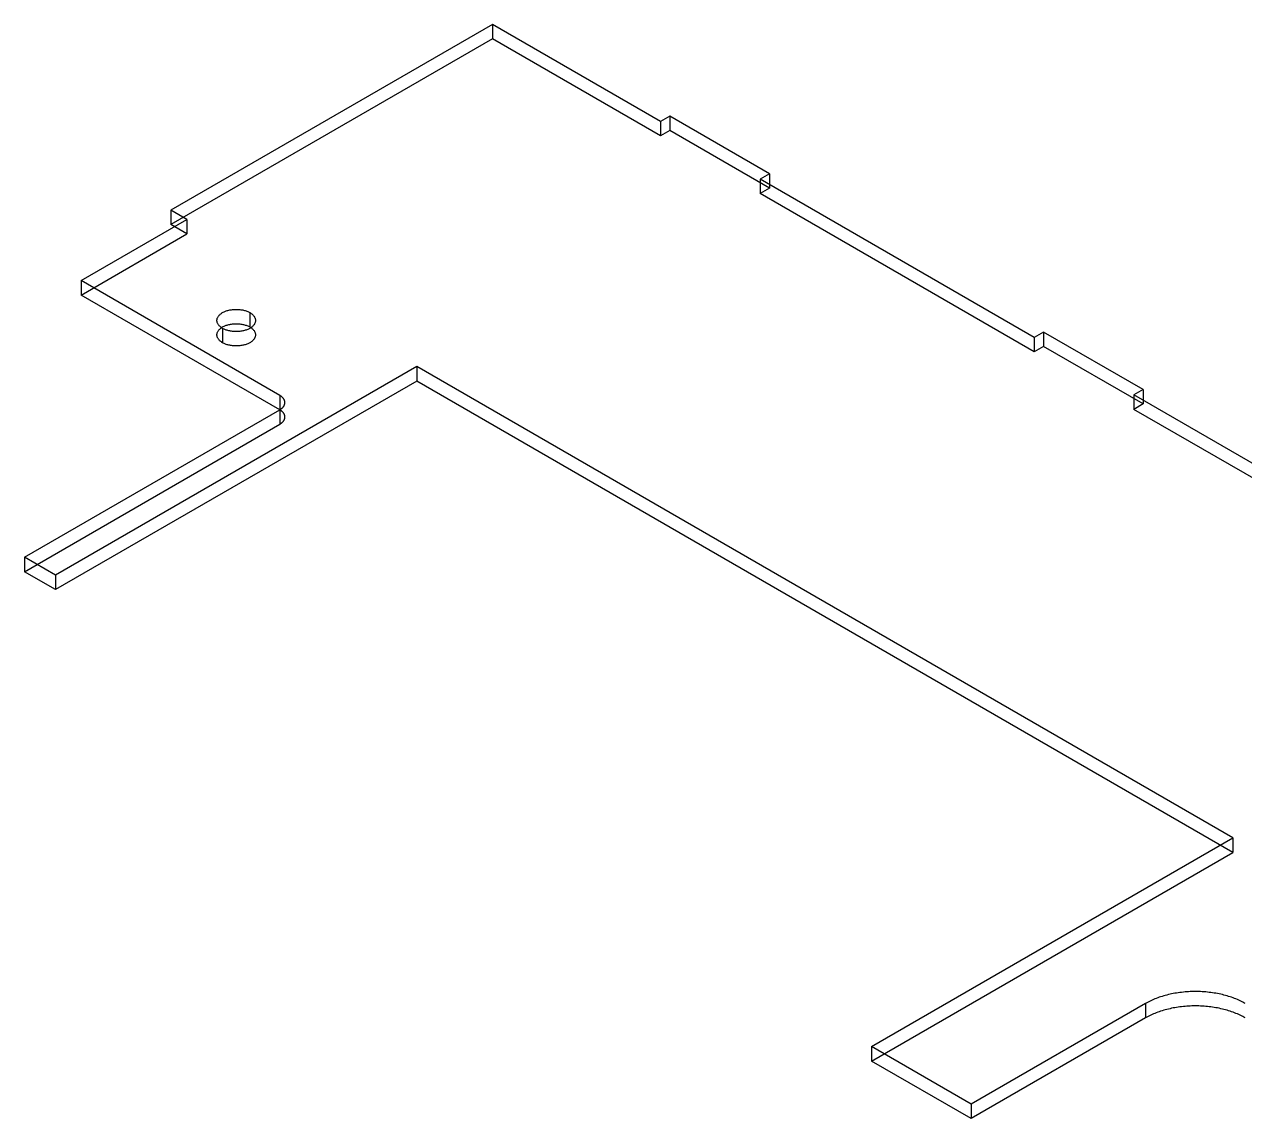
# Model space of a CAD drawing. Header units: inches. Extents: x 2 to 134, y 2 to 86.
# Drawn here: x 109.33 to 115.69, y 48.71 to 54.41 of the extents above; entities that cross this region are included whole.
import ezdxf

# ---------------------------------------------------------------- set-up
doc = ezdxf.new("R2010")
doc.units = ezdxf.units.IN
doc.header["$MEASUREMENT"] = 0

msp = doc.modelspace()

# ---------------------------------------------------------------- linework, layer by layer
at = {"layer": 'OUTLINE'}
for p, q in [((111.7729, 54.4108), (110.0966, 53.443)), ((111.7729, 54.4108), (111.7729, 54.3358)), ((112.6494, 53.9047), (111.7729, 54.4108)), ((111.7729, 54.3358), (110.0966, 53.368)), ((112.6494, 53.8298), (111.7729, 54.3358)), ((112.6981, 53.9328), (112.6494, 53.9047)), ((112.6494, 53.9047), (112.6494, 53.8298)), ((112.6981, 53.9328), (112.6981, 53.8579)), ((113.2175, 53.633), (112.6981, 53.9328)), ((112.6981, 53.8579), (112.6494, 53.8298)), ((113.2175, 53.558), (112.6981, 53.8579)), ((113.2175, 53.633), (113.1688, 53.6048)), ((113.2175, 53.633), (113.2175, 53.558)), ((114.5972, 52.7801), (113.1688, 53.6048)), ((113.1688, 53.6048), (113.1688, 53.5299)), ((113.2175, 53.558), (113.1688, 53.5299)), ((114.5972, 52.7051), (113.1688, 53.5299)), ((110.0966, 53.443), (110.0966, 53.368)), ((110.1804, 53.3946), (110.0966, 53.443)), ((109.6285, 53.076), (110.1804, 53.3946)), ((110.1804, 53.3197), (110.0966, 53.368)), ((110.1804, 53.3946), (110.1804, 53.3197)), ((109.6285, 53.001), (110.1804, 53.3197)), ((110.6644, 52.4779), (109.6285, 53.076)), ((109.6285, 53.076), (109.6285, 53.001)), ((110.6644, 52.403), (109.6285, 53.001)), ((110.3859, 52.9181), (110.3902, 52.9195)), ((110.3902, 52.9195), (110.3946, 52.9207)), ((110.3946, 52.9207), (110.3991, 52.9219)), ((110.3991, 52.9219), (110.4037, 52.9229)), ((110.4037, 52.9229), (110.4083, 52.9238)), ((110.4083, 52.9238), (110.4131, 52.9246)), ((110.4131, 52.9246), (110.4179, 52.9252)), ((110.4179, 52.9252), (110.4228, 52.9257)), ((110.4228, 52.9257), (110.4277, 52.926)), ((110.4277, 52.926), (110.4326, 52.9262)), ((110.4326, 52.9262), (110.4375, 52.9263)), ((110.4375, 52.9263), (110.4424, 52.9262)), ((110.4424, 52.9262), (110.4473, 52.926)), ((110.4473, 52.926), (110.4522, 52.9257)), ((110.4522, 52.9257), (110.4571, 52.9252)), ((110.4571, 52.9252), (110.4619, 52.9246)), ((110.4619, 52.9246), (110.4666, 52.9238)), ((110.4666, 52.9238), (110.4713, 52.9229)), ((110.4713, 52.9229), (110.4759, 52.9219)), ((110.4759, 52.9219), (110.4804, 52.9207)), ((110.4804, 52.9207), (110.4848, 52.9195)), ((110.4848, 52.9195), (110.4891, 52.9181)), ((110.3371, 52.8683), (110.3372, 52.8712)), ((110.3372, 52.8655), (110.3371, 52.8683)), ((110.3372, 52.8712), (110.3375, 52.874)), ((110.3375, 52.8626), (110.3372, 52.8655)), ((110.3375, 52.874), (110.3382, 52.8768)), ((110.3382, 52.8598), (110.3375, 52.8626)), ((110.3382, 52.8768), (110.339, 52.8796)), ((110.339, 52.857), (110.3382, 52.8598)), ((110.339, 52.8796), (110.3401, 52.8824)), ((110.3401, 52.8542), (110.339, 52.857)), ((110.3401, 52.8824), (110.3414, 52.8852)), ((110.3414, 52.8852), (110.3429, 52.8879)), ((110.3429, 52.8879), (110.3447, 52.8905)), ((110.3447, 52.8905), (110.3467, 52.8931)), ((110.3467, 52.8931), (110.3489, 52.8957)), ((110.3489, 52.8957), (110.3514, 52.8981)), ((110.3514, 52.8981), (110.354, 52.9005)), ((110.354, 52.9005), (110.3568, 52.9029)), ((110.3568, 52.9029), (110.3599, 52.9051)), ((110.3599, 52.9051), (110.3631, 52.9073)), ((110.3631, 52.9073), (110.3665, 52.9093)), ((110.3665, 52.9093), (110.3701, 52.9113)), ((110.3701, 52.9113), (110.3738, 52.9131)), ((110.3738, 52.9131), (110.3777, 52.9149)), ((110.3777, 52.9149), (110.3817, 52.9165)), ((110.3817, 52.9165), (110.3859, 52.9181)), ((110.4891, 52.9181), (110.4933, 52.9165)), ((110.4933, 52.9165), (110.4973, 52.9149)), ((110.4973, 52.9149), (110.5012, 52.9131)), ((110.5012, 52.9131), (110.5049, 52.9113)), ((110.5049, 52.9113), (110.5085, 52.9093)), ((110.5085, 52.9093), (110.5119, 52.9073)), ((110.5085, 52.9093), (110.5085, 52.8343)), ((110.5119, 52.9073), (110.5151, 52.9051)), ((110.5151, 52.9051), (110.5182, 52.9029)), ((110.5182, 52.9029), (110.521, 52.9005)), ((110.521, 52.9005), (110.5236, 52.8981)), ((110.5236, 52.8981), (110.5261, 52.8957)), ((110.5261, 52.8957), (110.5283, 52.8931)), ((110.5283, 52.8931), (110.5303, 52.8905)), ((110.5303, 52.8905), (110.5321, 52.8879)), ((110.5321, 52.8879), (110.5336, 52.8852)), ((110.5336, 52.8852), (110.5349, 52.8824)), ((110.5349, 52.8824), (110.536, 52.8796)), ((110.536, 52.857), (110.5349, 52.8542)), ((110.536, 52.8796), (110.5368, 52.8768)), ((110.5368, 52.8598), (110.536, 52.857)), ((110.5368, 52.8768), (110.5374, 52.874)), ((110.5374, 52.8626), (110.5368, 52.8598)), ((110.5374, 52.874), (110.5378, 52.8712)), ((110.5378, 52.8655), (110.5374, 52.8626)), ((110.5378, 52.8712), (110.5379, 52.8683)), ((110.5379, 52.8683), (110.5378, 52.8655)), ((110.3371, 52.7933), (110.3372, 52.7962)), ((110.3372, 52.7905), (110.3371, 52.7933)), ((110.3372, 52.7962), (110.3375, 52.799)), ((110.3375, 52.799), (110.3382, 52.8019)), ((110.3382, 52.8019), (110.339, 52.8047)), ((110.339, 52.8047), (110.3401, 52.8074)), ((110.3414, 52.8515), (110.3401, 52.8542)), ((110.3401, 52.8074), (110.3414, 52.8102)), ((110.3429, 52.8488), (110.3414, 52.8515)), ((110.3414, 52.8102), (110.3429, 52.8129)), ((110.3447, 52.8461), (110.3429, 52.8488)), ((110.3429, 52.8129), (110.3447, 52.8155)), ((110.3467, 52.8435), (110.3447, 52.8461)), ((110.3447, 52.8155), (110.3467, 52.8181)), ((110.3489, 52.841), (110.3467, 52.8435)), ((110.3467, 52.8181), (110.3489, 52.8207)), ((110.3514, 52.8385), (110.3489, 52.841)), ((110.3489, 52.8207), (110.3514, 52.8232)), ((110.354, 52.8361), (110.3514, 52.8385)), ((110.3514, 52.8232), (110.354, 52.8256)), ((110.3568, 52.8338), (110.354, 52.8361)), ((110.354, 52.8256), (110.3568, 52.8279)), ((110.3599, 52.8315), (110.3568, 52.8338)), ((110.3568, 52.8279), (110.3599, 52.8301)), ((110.3599, 52.8301), (110.3631, 52.8323)), ((110.3631, 52.8294), (110.3599, 52.8315)), ((110.3631, 52.8323), (110.3665, 52.8343)), ((110.3665, 52.8273), (110.3631, 52.8294)), ((110.3665, 52.8343), (110.3701, 52.8363)), ((110.3701, 52.8254), (110.3665, 52.8273)), ((110.3665, 52.8273), (110.3665, 52.7523)), ((110.3701, 52.8363), (110.3738, 52.8382)), ((110.3738, 52.8235), (110.3701, 52.8254)), ((110.3738, 52.8382), (110.3777, 52.8399)), ((110.3777, 52.8217), (110.3738, 52.8235)), ((110.3777, 52.8399), (110.3817, 52.8416)), ((110.3817, 52.8201), (110.3777, 52.8217)), ((110.3817, 52.8416), (110.3859, 52.8431)), ((110.3859, 52.8186), (110.3817, 52.8201)), ((110.3859, 52.8431), (110.3902, 52.8445)), ((110.3902, 52.8172), (110.3859, 52.8186)), ((110.3902, 52.8445), (110.3946, 52.8458)), ((110.3946, 52.8159), (110.3902, 52.8172)), ((110.3946, 52.8458), (110.3991, 52.8469)), ((110.3991, 52.8147), (110.3946, 52.8159)), ((110.3991, 52.8469), (110.4037, 52.8479)), ((110.4037, 52.8137), (110.3991, 52.8147)), ((110.4037, 52.8479), (110.4083, 52.8488)), ((110.4083, 52.8128), (110.4037, 52.8137)), ((110.4083, 52.8488), (110.4131, 52.8496)), ((110.4131, 52.8121), (110.4083, 52.8128)), ((110.4131, 52.8496), (110.4179, 52.8502)), ((110.4179, 52.8114), (110.4131, 52.8121)), ((110.4179, 52.8502), (110.4228, 52.8507)), ((110.4228, 52.811), (110.4179, 52.8114)), ((110.4228, 52.8507), (110.4277, 52.8511)), ((110.4277, 52.8106), (110.4228, 52.811)), ((110.4277, 52.8511), (110.4326, 52.8513)), ((110.4326, 52.8104), (110.4277, 52.8106)), ((110.4326, 52.8513), (110.4375, 52.8513)), ((110.4375, 52.8103), (110.4326, 52.8104)), ((110.4375, 52.8513), (110.4424, 52.8513)), ((110.4424, 52.8104), (110.4375, 52.8103)), ((110.4424, 52.8513), (110.4473, 52.8511)), ((110.4473, 52.8106), (110.4424, 52.8104)), ((110.4473, 52.8511), (110.4522, 52.8507)), ((110.4522, 52.811), (110.4473, 52.8106)), ((110.4522, 52.8507), (110.4571, 52.8502)), ((110.4571, 52.8114), (110.4522, 52.811)), ((110.4571, 52.8502), (110.4619, 52.8496)), ((110.4619, 52.8121), (110.4571, 52.8114)), ((110.4619, 52.8496), (110.4666, 52.8488)), ((110.4666, 52.8128), (110.4619, 52.8121)), ((110.4666, 52.8488), (110.4713, 52.8479)), ((110.4713, 52.8137), (110.4666, 52.8128)), ((110.4713, 52.8479), (110.4759, 52.8469)), ((110.4759, 52.8147), (110.4713, 52.8137)), ((110.4759, 52.8469), (110.4804, 52.8458)), ((110.4804, 52.8159), (110.4759, 52.8147)), ((110.4804, 52.8458), (110.4848, 52.8445)), ((110.4848, 52.8172), (110.4804, 52.8159)), ((110.4848, 52.8445), (110.4891, 52.8431)), ((110.4891, 52.8186), (110.4848, 52.8172)), ((110.4891, 52.8431), (110.4933, 52.8416)), ((110.4933, 52.8201), (110.4891, 52.8186)), ((110.4933, 52.8416), (110.4973, 52.8399)), ((110.4973, 52.8217), (110.4933, 52.8201)), ((110.4973, 52.8399), (110.5012, 52.8382)), ((110.5012, 52.8235), (110.4973, 52.8217)), ((110.5012, 52.8382), (110.5049, 52.8363)), ((110.5049, 52.8254), (110.5012, 52.8235)), ((110.5049, 52.8363), (110.5085, 52.8343)), ((110.5085, 52.8273), (110.5049, 52.8254)), ((110.5085, 52.8343), (110.5119, 52.8323)), ((110.5119, 52.8294), (110.5085, 52.8273)), ((110.5119, 52.8323), (110.5151, 52.8301)), ((110.5151, 52.8315), (110.5119, 52.8294)), ((110.5182, 52.8338), (110.5151, 52.8315)), ((110.5151, 52.8301), (110.5182, 52.8279)), ((110.521, 52.8361), (110.5182, 52.8338)), ((110.5182, 52.8279), (110.521, 52.8256)), ((110.5236, 52.8385), (110.521, 52.8361)), ((110.521, 52.8256), (110.5236, 52.8232)), ((110.5261, 52.841), (110.5236, 52.8385)), ((110.5236, 52.8232), (110.5261, 52.8207)), ((110.5283, 52.8435), (110.5261, 52.841)), ((110.5261, 52.8207), (110.5283, 52.8181)), ((110.5303, 52.8461), (110.5283, 52.8435)), ((110.5283, 52.8181), (110.5303, 52.8155)), ((110.5321, 52.8488), (110.5303, 52.8461)), ((110.5303, 52.8155), (110.5321, 52.8129)), ((110.5336, 52.8515), (110.5321, 52.8488)), ((110.5321, 52.8129), (110.5336, 52.8102)), ((110.5349, 52.8542), (110.5336, 52.8515)), ((110.5336, 52.8102), (110.5349, 52.8074)), ((110.5349, 52.8074), (110.536, 52.8047)), ((110.536, 52.8047), (110.5368, 52.8019)), ((110.5368, 52.8019), (110.5374, 52.799)), ((110.5374, 52.799), (110.5378, 52.7962)), ((110.5378, 52.7962), (110.5379, 52.7933)), ((110.5379, 52.7933), (110.5378, 52.7905)), ((114.6459, 52.8082), (114.5972, 52.7801)), ((115.1654, 52.5083), (114.6459, 52.8082)), ((114.6459, 52.8082), (114.6459, 52.7333)), ((110.3375, 52.7877), (110.3372, 52.7905)), ((110.3382, 52.7848), (110.3375, 52.7877)), ((110.339, 52.782), (110.3382, 52.7848)), ((110.3401, 52.7793), (110.339, 52.782)), ((110.3414, 52.7765), (110.3401, 52.7793)), ((110.3429, 52.7738), (110.3414, 52.7765)), ((110.3447, 52.7712), (110.3429, 52.7738)), ((110.3467, 52.7686), (110.3447, 52.7712)), ((110.3489, 52.766), (110.3467, 52.7686)), ((110.3514, 52.7635), (110.3489, 52.766)), ((110.354, 52.7611), (110.3514, 52.7635)), ((110.3568, 52.7588), (110.354, 52.7611)), ((110.3599, 52.7566), (110.3568, 52.7588)), ((110.3631, 52.7544), (110.3599, 52.7566)), ((110.3665, 52.7523), (110.3631, 52.7544)), ((110.3701, 52.7504), (110.3665, 52.7523)), ((110.3738, 52.7485), (110.3701, 52.7504)), ((110.3777, 52.7468), (110.3738, 52.7485)), ((110.3817, 52.7451), (110.3777, 52.7468)), ((110.3859, 52.7436), (110.3817, 52.7451)), ((110.3902, 52.7422), (110.3859, 52.7436)), ((110.3946, 52.7409), (110.3902, 52.7422)), ((110.3991, 52.7398), (110.3946, 52.7409)), ((110.4037, 52.7388), (110.3991, 52.7398)), ((110.4083, 52.7379), (110.4037, 52.7388)), ((110.4131, 52.7371), (110.4083, 52.7379)), ((110.4179, 52.7365), (110.4131, 52.7371)), ((110.4228, 52.736), (110.4179, 52.7365)), ((110.4277, 52.7356), (110.4228, 52.736)), ((110.4326, 52.7354), (110.4277, 52.7356)), ((110.4375, 52.7354), (110.4326, 52.7354)), ((110.4424, 52.7354), (110.4375, 52.7354)), ((110.4473, 52.7356), (110.4424, 52.7354)), ((110.4522, 52.736), (110.4473, 52.7356)), ((110.4571, 52.7365), (110.4522, 52.736)), ((110.4619, 52.7371), (110.4571, 52.7365)), ((110.4666, 52.7379), (110.4619, 52.7371)), ((110.4713, 52.7388), (110.4666, 52.7379)), ((110.4759, 52.7398), (110.4713, 52.7388)), ((110.4804, 52.7409), (110.4759, 52.7398)), ((110.4848, 52.7422), (110.4804, 52.7409)), ((110.4891, 52.7436), (110.4848, 52.7422)), ((110.4933, 52.7451), (110.4891, 52.7436)), ((110.4973, 52.7468), (110.4933, 52.7451)), ((110.5012, 52.7485), (110.4973, 52.7468)), ((110.5049, 52.7504), (110.5012, 52.7485)), ((110.5085, 52.7523), (110.5049, 52.7504)), ((110.5119, 52.7544), (110.5085, 52.7523)), ((110.5151, 52.7566), (110.5119, 52.7544)), ((110.5182, 52.7588), (110.5151, 52.7566)), ((110.521, 52.7611), (110.5182, 52.7588)), ((110.5236, 52.7635), (110.521, 52.7611)), ((110.5261, 52.766), (110.5236, 52.7635)), ((110.5283, 52.7686), (110.5261, 52.766)), ((110.5303, 52.7712), (110.5283, 52.7686)), ((110.5321, 52.7738), (110.5303, 52.7712)), ((110.5336, 52.7765), (110.5321, 52.7738)), ((110.5349, 52.7793), (110.5336, 52.7765)), ((110.536, 52.782), (110.5349, 52.7793)), ((110.5368, 52.7848), (110.536, 52.782)), ((110.5374, 52.7877), (110.5368, 52.7848)), ((110.5378, 52.7905), (110.5374, 52.7877)), ((114.5972, 52.7801), (114.5972, 52.7051)), ((114.6459, 52.7333), (114.5972, 52.7051)), ((115.1654, 52.4334), (114.6459, 52.7333)), ((111.3786, 52.6279), (109.4957, 51.5407)), ((115.6321, 50.172), (111.3786, 52.6279)), ((111.3786, 52.6279), (111.3786, 52.5529)), ((111.3786, 52.5529), (109.4957, 51.4658)), ((115.6321, 50.097), (111.3786, 52.5529)), ((110.6659, 52.477), (110.6644, 52.4779)), ((110.6644, 52.4779), (110.6644, 52.403)), ((110.6675, 52.476), (110.6659, 52.477)), ((110.669, 52.4751), (110.6675, 52.476)), ((110.6704, 52.4741), (110.669, 52.4751)), ((110.6718, 52.4731), (110.6704, 52.4741)), ((115.1654, 52.5083), (115.1167, 52.4802)), ((115.1167, 52.4802), (115.1167, 52.4052)), ((116.5451, 51.6555), (115.1167, 52.4802)), ((115.1654, 52.5083), (115.1654, 52.4334)), ((110.6732, 52.472), (110.6718, 52.4731)), ((110.6745, 52.471), (110.6732, 52.472)), ((110.6758, 52.4699), (110.6745, 52.471)), ((110.6745, 52.4099), (110.6758, 52.411)), ((110.677, 52.4688), (110.6758, 52.4699)), ((110.6758, 52.411), (110.677, 52.4121)), ((110.6782, 52.4677), (110.677, 52.4688)), ((110.677, 52.4121), (110.6782, 52.4132)), ((110.6793, 52.4666), (110.6782, 52.4677)), ((110.6782, 52.4132), (110.6793, 52.4143)), ((110.6804, 52.4654), (110.6793, 52.4666)), ((110.6793, 52.4143), (110.6804, 52.4155)), ((110.6814, 52.4643), (110.6804, 52.4654)), ((110.6804, 52.4155), (110.6814, 52.4166)), ((110.6824, 52.4631), (110.6814, 52.4643)), ((110.6814, 52.4166), (110.6824, 52.4178)), ((110.6834, 52.4619), (110.6824, 52.4631)), ((110.6824, 52.4178), (110.6834, 52.419)), ((110.6843, 52.4607), (110.6834, 52.4619)), ((110.6834, 52.419), (110.6843, 52.4202)), ((110.6851, 52.4595), (110.6843, 52.4607)), ((110.6843, 52.4202), (110.6851, 52.4214)), ((110.6859, 52.4583), (110.6851, 52.4595)), ((110.6851, 52.4214), (110.6859, 52.4226)), ((110.6866, 52.4571), (110.6859, 52.4583)), ((110.6859, 52.4226), (110.6866, 52.4238)), ((110.6873, 52.4558), (110.6866, 52.4571)), ((110.6866, 52.4238), (110.6873, 52.4251)), ((110.6879, 52.4546), (110.6873, 52.4558)), ((110.6873, 52.4251), (110.6879, 52.4263)), ((110.6885, 52.4533), (110.6879, 52.4546)), ((110.6879, 52.4263), (110.6885, 52.4276)), ((110.689, 52.4521), (110.6885, 52.4533)), ((110.6885, 52.4276), (110.689, 52.4288)), ((110.6895, 52.4508), (110.689, 52.4521)), ((110.689, 52.4288), (110.6895, 52.4301)), ((110.6899, 52.4495), (110.6895, 52.4508)), ((110.6895, 52.4301), (110.6899, 52.4314)), ((110.6903, 52.4482), (110.6899, 52.4495)), ((110.6899, 52.4314), (110.6903, 52.4327)), ((110.6906, 52.4469), (110.6903, 52.4482)), ((110.6903, 52.4327), (110.6906, 52.434)), ((110.6908, 52.4456), (110.6906, 52.4469)), ((110.6906, 52.434), (110.6908, 52.4352)), ((110.691, 52.4443), (110.6908, 52.4456)), ((110.6908, 52.4352), (110.691, 52.4365)), ((110.6911, 52.443), (110.691, 52.4443)), ((110.691, 52.4365), (110.6911, 52.4378)), ((110.6912, 52.4417), (110.6911, 52.443)), ((110.6911, 52.4378), (110.6912, 52.4391)), ((110.6912, 52.4404), (110.6912, 52.4417)), ((110.6912, 52.4391), (110.6912, 52.4404)), ((115.1654, 52.4334), (115.1167, 52.4052)), ((109.3333, 51.6345), (110.6644, 52.403)), ((110.6644, 52.403), (110.6659, 52.4039)), ((110.6659, 52.402), (110.6644, 52.403)), ((110.6644, 52.403), (110.6644, 52.328)), ((110.6659, 52.4039), (110.6675, 52.4048)), ((110.6675, 52.4011), (110.6659, 52.402)), ((110.6675, 52.4048), (110.669, 52.4058)), ((110.669, 52.4001), (110.6675, 52.4011)), ((110.669, 52.4058), (110.6704, 52.4068)), ((110.6704, 52.3991), (110.669, 52.4001)), ((110.6704, 52.4068), (110.6718, 52.4078)), ((110.6718, 52.3981), (110.6704, 52.3991)), ((110.6718, 52.4078), (110.6732, 52.4089)), ((110.6732, 52.397), (110.6718, 52.3981)), ((110.6732, 52.4089), (110.6745, 52.4099)), ((110.6745, 52.396), (110.6732, 52.397)), ((110.6758, 52.3949), (110.6745, 52.396)), ((110.677, 52.3938), (110.6758, 52.3949)), ((110.6782, 52.3927), (110.677, 52.3938)), ((110.6793, 52.3916), (110.6782, 52.3927)), ((110.6804, 52.3905), (110.6793, 52.3916)), ((110.6814, 52.3893), (110.6804, 52.3905)), ((110.6824, 52.3881), (110.6814, 52.3893)), ((110.6834, 52.387), (110.6824, 52.3881)), ((110.6843, 52.3858), (110.6834, 52.387)), ((110.6851, 52.3845), (110.6843, 52.3858)), ((110.6859, 52.3833), (110.6851, 52.3845)), ((110.6851, 52.3464), (110.6859, 52.3476)), ((110.6866, 52.3821), (110.6859, 52.3833)), ((110.6859, 52.3476), (110.6866, 52.3488)), ((110.6873, 52.3809), (110.6866, 52.3821)), ((110.6866, 52.3488), (110.6873, 52.3501)), ((110.6879, 52.3796), (110.6873, 52.3809)), ((110.6873, 52.3501), (110.6879, 52.3513)), ((110.6885, 52.3783), (110.6879, 52.3796)), ((110.6879, 52.3513), (110.6885, 52.3526)), ((110.689, 52.3771), (110.6885, 52.3783)), ((110.6885, 52.3526), (110.689, 52.3539)), ((110.6895, 52.3758), (110.689, 52.3771)), ((110.689, 52.3539), (110.6895, 52.3551)), ((110.6899, 52.3745), (110.6895, 52.3758)), ((110.6895, 52.3551), (110.6899, 52.3564)), ((110.6903, 52.3732), (110.6899, 52.3745)), ((110.6899, 52.3564), (110.6903, 52.3577)), ((110.6906, 52.372), (110.6903, 52.3732)), ((110.6903, 52.3577), (110.6906, 52.359)), ((110.6908, 52.3707), (110.6906, 52.372)), ((110.6906, 52.359), (110.6908, 52.3603)), ((110.691, 52.3694), (110.6908, 52.3707)), ((110.6908, 52.3603), (110.691, 52.3616)), ((110.6911, 52.3681), (110.691, 52.3694)), ((110.691, 52.3616), (110.6911, 52.3629)), ((110.6912, 52.3668), (110.6911, 52.3681)), ((110.6911, 52.3629), (110.6912, 52.3642)), ((110.6912, 52.3655), (110.6912, 52.3668)), ((110.6912, 52.3642), (110.6912, 52.3655)), ((116.5451, 51.5805), (115.1167, 52.4052)), ((109.3333, 51.5595), (110.6644, 52.328)), ((110.6644, 52.328), (110.6659, 52.3289)), ((110.6659, 52.3289), (110.6675, 52.3299)), ((110.6675, 52.3299), (110.669, 52.3308)), ((110.669, 52.3308), (110.6704, 52.3318)), ((110.6704, 52.3318), (110.6718, 52.3329)), ((110.6718, 52.3329), (110.6732, 52.3339)), ((110.6732, 52.3339), (110.6745, 52.3349)), ((110.6745, 52.3349), (110.6758, 52.336)), ((110.6758, 52.336), (110.677, 52.3371)), ((110.677, 52.3371), (110.6782, 52.3382)), ((110.6782, 52.3382), (110.6793, 52.3393)), ((110.6793, 52.3393), (110.6804, 52.3405)), ((110.6804, 52.3405), (110.6814, 52.3416)), ((110.6814, 52.3416), (110.6824, 52.3428)), ((110.6824, 52.3428), (110.6834, 52.344)), ((110.6834, 52.344), (110.6843, 52.3452)), ((110.6843, 52.3452), (110.6851, 52.3464)), ((109.4957, 51.5407), (109.3333, 51.6345)), ((109.3333, 51.6345), (109.3333, 51.5595)), ((109.4957, 51.4658), (109.3333, 51.5595)), ((109.4957, 51.5407), (109.4957, 51.4658)), ((113.7492, 49.0849), (115.6321, 50.172)), ((115.6321, 50.172), (115.6321, 50.097)), ((113.7492, 49.0099), (115.6321, 50.097)), ((115.3051, 49.3577), (115.2968, 49.3558)), ((115.3136, 49.3595), (115.3051, 49.3577)), ((115.3221, 49.3612), (115.3136, 49.3595)), ((115.3307, 49.3628), (115.3221, 49.3612)), ((115.3394, 49.3642), (115.3307, 49.3628)), ((115.3481, 49.3656), (115.3394, 49.3642)), ((115.3569, 49.3668), (115.3481, 49.3656)), ((115.3657, 49.3678), (115.3569, 49.3668)), ((115.3745, 49.3688), (115.3657, 49.3678)), ((115.3834, 49.3696), (115.3745, 49.3688)), ((115.3924, 49.3703), (115.3834, 49.3696)), ((115.4013, 49.3709), (115.3924, 49.3703)), ((115.4103, 49.3713), (115.4013, 49.3709)), ((115.4193, 49.3717), (115.4103, 49.3713)), ((115.4283, 49.3719), (115.4193, 49.3717)), ((115.4373, 49.3719), (115.4283, 49.3719)), ((115.4463, 49.3719), (115.4373, 49.3719)), ((115.4553, 49.3717), (115.4463, 49.3719)), ((115.4643, 49.3713), (115.4553, 49.3717)), ((115.4733, 49.3709), (115.4643, 49.3713)), ((115.4823, 49.3703), (115.4733, 49.3709)), ((115.4912, 49.3696), (115.4823, 49.3703)), ((115.5001, 49.3688), (115.4912, 49.3696)), ((115.509, 49.3678), (115.5001, 49.3688)), ((115.5178, 49.3668), (115.509, 49.3678)), ((115.5266, 49.3656), (115.5178, 49.3668)), ((115.5353, 49.3642), (115.5266, 49.3656)), ((115.5439, 49.3628), (115.5353, 49.3642)), ((115.5525, 49.3612), (115.5439, 49.3628)), ((115.5611, 49.3595), (115.5525, 49.3612)), ((115.5695, 49.3577), (115.5611, 49.3595)), ((115.5779, 49.3558), (115.5695, 49.3577)), ((115.1776, 49.3098), (114.2686, 48.785)), ((115.1841, 49.3134), (115.1776, 49.3098)), ((115.1776, 49.3098), (115.1776, 49.2348)), ((115.1907, 49.317), (115.1841, 49.3134)), ((115.1974, 49.3204), (115.1907, 49.317)), ((115.2043, 49.3238), (115.1974, 49.3204)), ((115.2114, 49.327), (115.2043, 49.3238)), ((115.2185, 49.3302), (115.2114, 49.327)), ((115.2258, 49.3332), (115.2185, 49.3302)), ((115.2333, 49.3362), (115.2258, 49.3332)), ((115.2408, 49.339), (115.2333, 49.3362)), ((115.2485, 49.3418), (115.2408, 49.339)), ((115.2563, 49.3444), (115.2485, 49.3418)), ((115.2642, 49.3469), (115.2563, 49.3444)), ((115.2722, 49.3493), (115.2642, 49.3469)), ((115.2803, 49.3516), (115.2722, 49.3493)), ((115.2885, 49.3537), (115.2803, 49.3516)), ((115.2968, 49.3558), (115.2885, 49.3537)), ((115.3745, 49.2938), (115.3657, 49.2929)), ((115.3834, 49.2947), (115.3745, 49.2938)), ((115.3924, 49.2954), (115.3834, 49.2947)), ((115.4013, 49.2959), (115.3924, 49.2954)), ((115.4103, 49.2964), (115.4013, 49.2959)), ((115.4193, 49.2967), (115.4103, 49.2964)), ((115.4283, 49.2969), (115.4193, 49.2967)), ((115.4373, 49.2969), (115.4283, 49.2969)), ((115.4463, 49.2969), (115.4373, 49.2969)), ((115.4553, 49.2967), (115.4463, 49.2969)), ((115.4643, 49.2964), (115.4553, 49.2967)), ((115.4733, 49.2959), (115.4643, 49.2964)), ((115.4823, 49.2954), (115.4733, 49.2959)), ((115.4912, 49.2947), (115.4823, 49.2954)), ((115.5001, 49.2938), (115.4912, 49.2947)), ((115.509, 49.2929), (115.5001, 49.2938)), ((115.5862, 49.3537), (115.5779, 49.3558)), ((115.5944, 49.3516), (115.5862, 49.3537)), ((115.6025, 49.3493), (115.5944, 49.3516)), ((115.6105, 49.3469), (115.6025, 49.3493)), ((115.6184, 49.3444), (115.6105, 49.3469)), ((115.6261, 49.3418), (115.6184, 49.3444)), ((115.6338, 49.339), (115.6261, 49.3418)), ((115.6414, 49.3362), (115.6338, 49.339)), ((115.6488, 49.3332), (115.6414, 49.3362)), ((115.6561, 49.3302), (115.6488, 49.3332)), ((115.6633, 49.327), (115.6561, 49.3302)), ((115.6703, 49.3238), (115.6633, 49.327)), ((115.6772, 49.3204), (115.6703, 49.3238)), ((115.684, 49.317), (115.6772, 49.3204)), ((115.6906, 49.3134), (115.684, 49.317)), ((115.697, 49.3098), (115.6906, 49.3134)), ((115.1776, 49.2348), (114.2686, 48.71)), ((115.1841, 49.2385), (115.1776, 49.2348)), ((115.1907, 49.242), (115.1841, 49.2385)), ((115.1974, 49.2455), (115.1907, 49.242)), ((115.2043, 49.2488), (115.1974, 49.2455)), ((115.2114, 49.2521), (115.2043, 49.2488)), ((115.2185, 49.2552), (115.2114, 49.2521)), ((115.2258, 49.2583), (115.2185, 49.2552)), ((115.2333, 49.2612), (115.2258, 49.2583)), ((115.2408, 49.264), (115.2333, 49.2612)), ((115.2485, 49.2668), (115.2408, 49.264)), ((115.2563, 49.2694), (115.2485, 49.2668)), ((115.2642, 49.2719), (115.2563, 49.2694)), ((115.2722, 49.2743), (115.2642, 49.2719)), ((115.2803, 49.2766), (115.2722, 49.2743)), ((115.2885, 49.2788), (115.2803, 49.2766)), ((115.2968, 49.2808), (115.2885, 49.2788)), ((115.3051, 49.2827), (115.2968, 49.2808)), ((115.3136, 49.2846), (115.3051, 49.2827)), ((115.3221, 49.2862), (115.3136, 49.2846)), ((115.3307, 49.2878), (115.3221, 49.2862)), ((115.3394, 49.2893), (115.3307, 49.2878)), ((115.3481, 49.2906), (115.3394, 49.2893)), ((115.3569, 49.2918), (115.3481, 49.2906)), ((115.3657, 49.2929), (115.3569, 49.2918)), ((115.5178, 49.2918), (115.509, 49.2929)), ((115.5266, 49.2906), (115.5178, 49.2918)), ((115.5353, 49.2893), (115.5266, 49.2906)), ((115.5439, 49.2878), (115.5353, 49.2893)), ((115.5525, 49.2862), (115.5439, 49.2878)), ((115.5611, 49.2846), (115.5525, 49.2862)), ((115.5695, 49.2827), (115.5611, 49.2846)), ((115.5779, 49.2808), (115.5695, 49.2827)), ((115.5862, 49.2788), (115.5779, 49.2808)), ((115.5944, 49.2766), (115.5862, 49.2788)), ((115.6025, 49.2743), (115.5944, 49.2766)), ((115.6105, 49.2719), (115.6025, 49.2743)), ((115.6184, 49.2694), (115.6105, 49.2719)), ((115.6261, 49.2668), (115.6184, 49.2694)), ((115.6338, 49.264), (115.6261, 49.2668)), ((115.6414, 49.2612), (115.6338, 49.264)), ((115.6488, 49.2583), (115.6414, 49.2612)), ((115.6561, 49.2552), (115.6488, 49.2583)), ((115.6633, 49.2521), (115.6561, 49.2552)), ((115.6703, 49.2488), (115.6633, 49.2521)), ((115.6772, 49.2455), (115.6703, 49.2488)), ((115.684, 49.242), (115.6772, 49.2455)), ((115.6906, 49.2385), (115.684, 49.242)), ((115.697, 49.2348), (115.6906, 49.2385)), ((113.7492, 49.0849), (113.7492, 49.0099)), ((114.2686, 48.785), (113.7492, 49.0849)), ((114.2686, 48.71), (113.7492, 49.0099)), ((114.2686, 48.785), (114.2686, 48.71))]:
    msp.add_line(p, q, dxfattribs=at)

doc.saveas('drawing.dxf')
